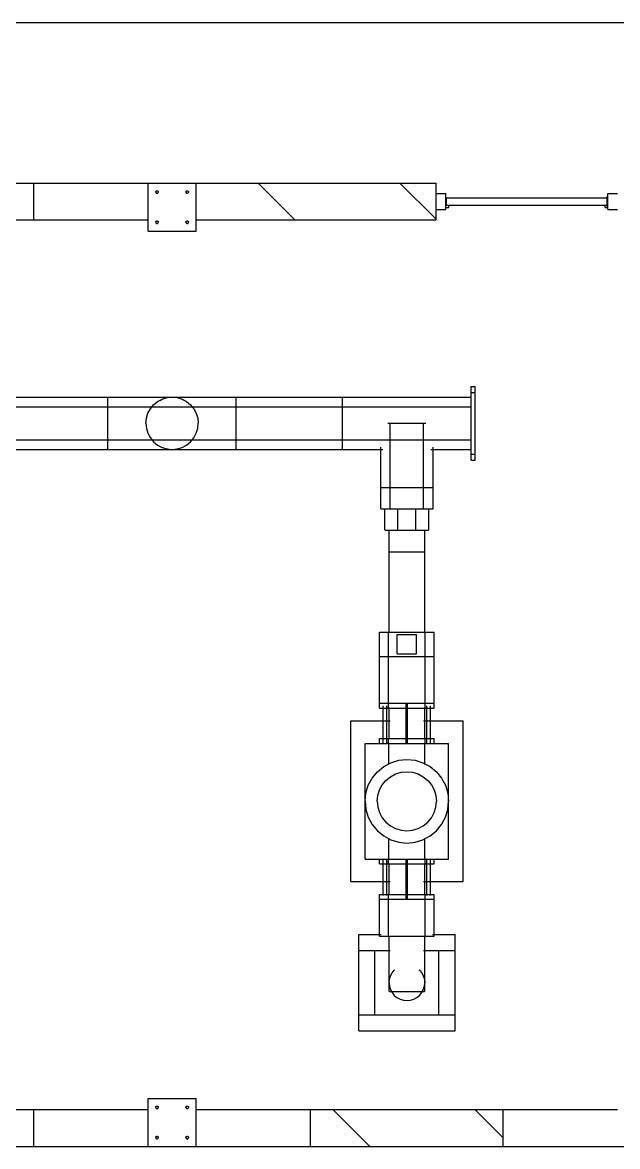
# Model space of a CAD drawing. Extents: x 1250 to 103750, y 1250 to 73000.
# Drawn here: x 62068 to 65775, y 20385 to 27385 of the extents above; entities that cross this region are included whole.
import ezdxf

# ---------------------------------------------------------------- set-up
doc = ezdxf.new("R2010")
doc.units = 0
for name, color, linetype in [('A-CUT', 1, 'CONTINUOUS'), ('A-HATCH', 3, 'CONTINUOUS'), ('A-VIS', 7, 'CONTINUOUS')]:
    doc.layers.add(name, color=color, linetype=linetype)

msp = doc.modelspace()

# ---------------------------------------------------------------- linework, layer by layer
at = {"layer": 'A-CUT'}
for p, q in [((57000, 26384.75), (64645, 26384.75)), ((62137.5, 26154.75), (62137.5, 26384.75)), ((62850, 26084.75), (62850, 26384.75)), ((62898, 26328.75), (62898.154, 26330.311)), ((62898, 26328.75), (62898.154, 26327.189)), ((62898.154, 26330.311), (62898.609, 26331.811)), ((62898.154, 26327.189), (62898.609, 26325.689)), ((62898.609, 26331.811), (62899.348, 26333.195)), ((62898.609, 26325.689), (62899.348, 26324.305)), ((62899.348, 26333.195), (62900.343, 26334.407)), ((62899.348, 26324.305), (62900.343, 26323.093)), ((62900.343, 26334.407), (62901.555, 26335.402)), ((62900.343, 26323.093), (62901.555, 26322.098)), ((62901.555, 26335.402), (62902.939, 26336.141)), ((62901.555, 26322.098), (62902.939, 26321.359)), ((62902.939, 26336.141), (62904.439, 26336.596)), ((62902.939, 26321.359), (62904.439, 26320.904)), ((62904.439, 26336.596), (62906, 26336.75)), ((62904.439, 26320.904), (62906, 26320.75)), ((62906, 26336.75), (62907.561, 26336.596)), ((62906, 26320.75), (62907.561, 26320.904)), ((62907.561, 26336.596), (62909.061, 26336.141)), ((62907.561, 26320.904), (62909.061, 26321.359)), ((62909.061, 26336.141), (62910.445, 26335.402)), ((62909.061, 26321.359), (62910.445, 26322.098)), ((62910.445, 26335.402), (62911.657, 26334.407)), ((62910.445, 26322.098), (62911.657, 26323.093)), ((62911.657, 26334.407), (62912.652, 26333.195)), ((62911.657, 26323.093), (62912.652, 26324.305)), ((62912.652, 26333.195), (62913.391, 26331.811)), ((62912.652, 26324.305), (62913.391, 26325.689)), ((62913.391, 26331.811), (62913.781, 26330.525)), ((62913.391, 26325.689), (62913.846, 26327.189)), ((62913.781, 26330.525), (62914, 26328.75)), ((62913.846, 26327.189), (62914, 26328.75)), ((63086, 26328.75), (63086.154, 26330.311)), ((63086, 26328.75), (63086.154, 26327.189)), ((63086.154, 26330.311), (63086.609, 26331.811)), ((63086.154, 26327.189), (63086.609, 26325.689)), ((63086.609, 26331.811), (63087.348, 26333.195)), ((63086.609, 26325.689), (63087.348, 26324.305)), ((63087.348, 26333.195), (63088.343, 26334.407)), ((63087.348, 26324.305), (63088.343, 26323.093)), ((63088.343, 26334.407), (63089.555, 26335.402)), ((63088.343, 26323.093), (63089.555, 26322.098)), ((63089.555, 26335.402), (63090.939, 26336.141)), ((63089.555, 26322.098), (63090.939, 26321.359)), ((63090.939, 26336.141), (63092.439, 26336.596)), ((63090.939, 26321.359), (63092.439, 26320.904)), ((63092.439, 26336.596), (63094, 26336.75)), ((63092.439, 26320.904), (63094, 26320.75)), ((63094, 26336.75), (63095.561, 26336.596)), ((63094, 26320.75), (63095.561, 26320.904)), ((63095.561, 26336.596), (63097.061, 26336.141)), ((63095.561, 26320.904), (63097.061, 26321.359)), ((63097.061, 26336.141), (63098.445, 26335.402)), ((63097.061, 26321.359), (63098.445, 26322.098)), ((63098.445, 26335.402), (63099.657, 26334.407)), ((63098.445, 26322.098), (63099.657, 26323.093)), ((63099.657, 26334.407), (63100.652, 26333.195)), ((63099.657, 26323.093), (63100.652, 26324.305)), ((63100.652, 26333.195), (63101.391, 26331.811)), ((63100.652, 26324.305), (63101.391, 26325.689)), ((63101.391, 26331.811), (63101.781, 26330.525)), ((63101.391, 26325.689), (63101.846, 26327.189)), ((63101.781, 26330.525), (63102, 26328.75)), ((63101.846, 26327.189), (63102, 26328.75)), ((63150, 26084.75), (63150, 26384.75)), ((64645, 26154.75), (64645, 26384.75)), ((64645, 26319.75), (64705, 26319.75)), ((64705, 26219.75), (64705, 26319.75)), ((64710, 26247.25), (64710, 26292.25)), ((64710, 26292.25), (65710, 26292.25)), ((64807, 26292.25), (64807, 26294.25)), ((64813, 26292.25), (64813, 26294.25)), ((65607, 26292.25), (65607, 26294.25)), ((65613, 26292.25), (65613, 26294.25)), ((65710, 26247.25), (65710, 26292.25)), ((65715, 26219.75), (65715, 26319.75)), ((65715, 26319.75), (65775, 26319.75)), ((64645, 26219.75), (64705, 26219.75)), ((64705, 26247.25), (65715, 26247.25)), ((64705, 26232.25), (64723, 26232.25)), ((64723, 26232.25), (64723, 26247.25)), ((64807, 26245.25), (64807, 26247.25)), ((64813, 26245.25), (64813, 26247.25)), ((65607, 26245.25), (65607, 26247.25)), ((65613, 26245.25), (65613, 26247.25)), ((65697, 26232.25), (65697, 26247.25)), ((65697, 26232.25), (65715, 26232.25)), ((65715, 26219.75), (65775, 26219.75)), ((60225, 26154.75), (62850, 26154.75)), ((62898, 26140.75), (62898.154, 26142.311)), ((62898, 26140.75), (62898.154, 26139.189)), ((62898.154, 26142.311), (62898.609, 26143.811)), ((62898.154, 26139.189), (62898.609, 26137.689)), ((62898.609, 26143.811), (62899.348, 26145.195)), ((62898.609, 26137.689), (62899.348, 26136.305)), ((62899.348, 26145.195), (62900.343, 26146.407)), ((62899.348, 26136.305), (62900.343, 26135.093)), ((62900.343, 26146.407), (62901.555, 26147.402)), ((62900.343, 26135.093), (62901.555, 26134.098)), ((62901.555, 26147.402), (62902.939, 26148.141)), ((62901.555, 26134.098), (62902.939, 26133.359)), ((62902.939, 26148.141), (62904.439, 26148.596)), ((62902.939, 26133.359), (62904.439, 26132.904)), ((62904.439, 26148.596), (62906, 26148.75)), ((62904.439, 26132.904), (62906, 26132.75)), ((62906, 26148.75), (62907.561, 26148.596)), ((62906, 26132.75), (62907.561, 26132.904)), ((62907.561, 26148.596), (62909.061, 26148.141)), ((62907.561, 26132.904), (62909.061, 26133.359)), ((62909.061, 26148.141), (62910.445, 26147.402)), ((62909.061, 26133.359), (62910.445, 26134.098)), ((62910.445, 26147.402), (62911.657, 26146.407)), ((62910.445, 26134.098), (62911.657, 26135.093)), ((62911.657, 26146.407), (62912.652, 26145.195)), ((62911.657, 26135.093), (62912.652, 26136.305)), ((62912.652, 26145.195), (62913.391, 26143.811)), ((62912.652, 26136.305), (62913.391, 26137.689)), ((62913.391, 26143.811), (62913.781, 26142.525)), ((62913.391, 26137.689), (62913.846, 26139.189)), ((62913.781, 26142.525), (62914, 26140.75)), ((62913.846, 26139.189), (62914, 26140.75)), ((63086, 26140.75), (63086.154, 26142.311)), ((63086, 26140.75), (63086.154, 26139.189)), ((63086.154, 26142.311), (63086.609, 26143.811)), ((63086.154, 26139.189), (63086.609, 26137.689)), ((63086.609, 26143.811), (63087.348, 26145.195)), ((63086.609, 26137.689), (63087.348, 26136.305)), ((63087.348, 26145.195), (63088.343, 26146.407)), ((63087.348, 26136.305), (63088.343, 26135.093)), ((63088.343, 26146.407), (63089.555, 26147.402)), ((63088.343, 26135.093), (63089.555, 26134.098)), ((63089.555, 26147.402), (63090.939, 26148.141)), ((63089.555, 26134.098), (63090.939, 26133.359)), ((63090.939, 26148.141), (63092.439, 26148.596)), ((63090.939, 26133.359), (63092.439, 26132.904)), ((63092.439, 26148.596), (63094, 26148.75)), ((63092.439, 26132.904), (63094, 26132.75)), ((63094, 26148.75), (63095.561, 26148.596)), ((63094, 26132.75), (63095.561, 26132.904)), ((63095.561, 26148.596), (63097.061, 26148.141)), ((63095.561, 26132.904), (63097.061, 26133.359)), ((63097.061, 26148.141), (63098.445, 26147.402)), ((63097.061, 26133.359), (63098.445, 26134.098)), ((63098.445, 26147.402), (63099.657, 26146.407)), ((63098.445, 26134.098), (63099.657, 26135.093)), ((63099.657, 26146.407), (63100.652, 26145.195)), ((63099.657, 26135.093), (63100.652, 26136.305)), ((63100.652, 26145.195), (63101.391, 26143.811)), ((63100.652, 26136.305), (63101.391, 26137.689)), ((63101.391, 26143.811), (63101.781, 26142.525)), ((63101.391, 26137.689), (63101.846, 26139.189)), ((63101.781, 26142.525), (63102, 26140.75)), ((63101.846, 26139.189), (63102, 26140.75)), ((63150, 26154.75), (64645, 26154.75)), ((62850, 26084.75), (63150, 26084.75)), ((64862.5, 24696.025), (64862.5, 25081.475)), ((64862.5, 25081.475), (64887, 25081.475)), ((64887, 24696.025), (64887, 25081.475)), ((57912.5, 24992.138), (64862.5, 24992.138)), ((62600, 24785.362), (62600, 24992.138)), ((62864.47, 24979.308), (62884.742, 25004.008)), ((62884.742, 25004.008), (62909.442, 25024.28)), ((62909.442, 25024.28), (62937.623, 25039.342)), ((62937.623, 25039.342), (62968.2, 25048.618)), ((62968.2, 25048.618), (63000, 25051.75)), ((63000, 25051.75), (63031.8, 25048.618)), ((63031.8, 25048.618), (63062.377, 25039.342)), ((63062.377, 25039.342), (63090.558, 25024.28)), ((63090.558, 25024.28), (63115.258, 25004.008)), ((63115.258, 25004.008), (63135.53, 24979.308)), ((63400, 24785.362), (63400, 24992.138)), ((64062.5, 24785.362), (64062.5, 24992.138)), ((62837, 24888.75), (62840.132, 24920.55)), ((62840.132, 24920.55), (62849.408, 24951.127)), ((62849.408, 24951.127), (62864.47, 24979.308)), ((63135.53, 24979.308), (63150.592, 24951.127)), ((63150.592, 24951.127), (63159.868, 24920.55)), ((63159.868, 24920.55), (63163, 24888.75)), ((62837, 24888.75), (62840.132, 24856.95)), ((62840.132, 24856.95), (62849.408, 24826.373)), ((63150.592, 24826.373), (63159.868, 24856.95)), ((63159.868, 24856.95), (63163, 24888.75)), ((64359.112, 24888.75), (64565.888, 24888.75)), ((64359.112, 24355.416), (64359.112, 24888.75)), ((64565.888, 24355.416), (64565.888, 24888.75)), ((57912.5, 24785.362), (64862.5, 24785.362)), ((62849.408, 24826.373), (62864.47, 24798.192)), ((62864.47, 24798.192), (62884.742, 24773.492)), ((63115.258, 24773.492), (63135.53, 24798.192)), ((63135.53, 24798.192), (63150.592, 24826.373)), ((62884.742, 24773.492), (62909.442, 24753.22)), ((62909.442, 24753.22), (62937.623, 24738.158)), ((62937.623, 24738.158), (62968.2, 24728.882)), ((62968.2, 24728.882), (63000, 24725.75)), ((63000, 24725.75), (63031.8, 24728.882)), ((63031.8, 24728.882), (63062.377, 24738.158)), ((63062.377, 24738.158), (63090.558, 24753.22)), ((63090.558, 24753.22), (63115.258, 24773.492)), ((64862.5, 24696.025), (64887, 24696.025)), ((64359.112, 24488.75), (64565.888, 24488.75)), ((64359.112, 24355.416), (64565.888, 24355.416)), ((64407.132, 24222.084), (64407.132, 24355.416)), ((64517.868, 24222.084), (64517.868, 24355.416)), ((64407.132, 24222.084), (64517.868, 24222.084)), ((64348.131, 23588.75), (64576.869, 23588.75)), ((64348.131, 23114.75), (64348.131, 23588.75)), ((64402.5, 23573.55), (64522.5, 23573.55)), ((64402.5, 23451.95), (64402.5, 23573.55)), ((64522.5, 23451.95), (64522.5, 23573.55)), ((64576.869, 23114.75), (64576.869, 23588.75)), ((64402.5, 23451.95), (64522.5, 23451.95)), ((64348.131, 23436.75), (64576.869, 23436.75)), ((64348.131, 23144.75), (64576.869, 23144.75)), ((64348.131, 23114.75), (64576.869, 23114.75)), ((64457.746, 22894.75), (64457.746, 23144.75)), ((64467.254, 22894.75), (64467.254, 23144.75)), ((64348.131, 22924.75), (64576.869, 22924.75)), ((64348.131, 22894.75), (64348.131, 22924.75)), ((64348.131, 22894.75), (64576.869, 22894.75)), ((64576.869, 22894.75), (64576.869, 22924.75)), ((64332.392, 22664.858), (64360.275, 22687.74)), ((64360.275, 22687.74), (64392.086, 22704.744)), ((64392.086, 22704.744), (64426.603, 22715.214)), ((64426.603, 22715.214), (64462.5, 22718.75)), ((64462.5, 22718.75), (64498.397, 22715.214)), ((64498.397, 22715.214), (64532.914, 22704.744)), ((64532.914, 22704.744), (64564.725, 22687.74)), ((64564.725, 22687.74), (64592.608, 22664.858)), ((64292.506, 22605.164), (64309.51, 22636.975)), ((64309.51, 22636.975), (64332.392, 22664.858)), ((64592.608, 22664.858), (64615.49, 22636.975)), ((64615.49, 22636.975), (64632.494, 22605.164)), ((64278.5, 22534.75), (64282.036, 22570.647)), ((64282.036, 22570.647), (64292.506, 22605.164)), ((64632.494, 22605.164), (64642.964, 22570.647)), ((64642.964, 22570.647), (64646.5, 22534.75)), ((64278.5, 22534.75), (64282.036, 22498.853)), ((64282.036, 22498.853), (64292.506, 22464.336)), ((64632.494, 22464.336), (64642.964, 22498.853)), ((64642.964, 22498.853), (64646.5, 22534.75)), ((64292.506, 22464.336), (64309.51, 22432.525)), ((64309.51, 22432.525), (64332.392, 22404.642)), ((64332.392, 22404.642), (64360.275, 22381.76)), ((64564.725, 22381.76), (64592.608, 22404.642)), ((64592.608, 22404.642), (64615.49, 22432.525)), ((64615.49, 22432.525), (64632.494, 22464.336)), ((64360.275, 22381.76), (64392.086, 22364.756)), ((64392.086, 22364.756), (64426.603, 22354.286)), ((64426.603, 22354.286), (64462.5, 22350.75)), ((64462.5, 22350.75), (64498.397, 22354.286)), ((64498.397, 22354.286), (64532.914, 22364.756)), ((64532.914, 22364.756), (64564.725, 22381.76)), ((64348.131, 22174.75), (64576.869, 22174.75)), ((64348.131, 22144.75), (64348.131, 22174.75)), ((64348.131, 22144.75), (64576.869, 22144.75)), ((64457.746, 21924.75), (64457.746, 22174.75)), ((64467.254, 21924.75), (64467.254, 22174.75)), ((64576.869, 22144.75), (64576.869, 22174.75)), ((64348.131, 21954.75), (64576.869, 21954.75)), ((64348.131, 21694.75), (64348.131, 21954.75)), ((64348.131, 21924.75), (64576.869, 21924.75)), ((64576.869, 21694.75), (64576.869, 21954.75)), ((64348.131, 21694.75), (64576.869, 21694.75)), ((62850, 20684.75), (63150, 20684.75)), ((62850, 20384.75), (62850, 20684.75)), ((63150, 20384.75), (63150, 20684.75)), ((60225, 20614.75), (62850, 20614.75)), ((62137.5, 20384.75), (62137.5, 20614.75)), ((62898, 20628.75), (62898.154, 20630.311)), ((62898, 20628.75), (62898.154, 20627.189)), ((62898.154, 20630.311), (62898.609, 20631.811)), ((62898.154, 20627.189), (62898.609, 20625.689)), ((62898.609, 20631.811), (62899.348, 20633.195)), ((62898.609, 20625.689), (62899.348, 20624.305)), ((62899.348, 20633.195), (62900.343, 20634.407)), ((62899.348, 20624.305), (62900.343, 20623.093)), ((62900.343, 20634.407), (62901.555, 20635.402)), ((62900.343, 20623.093), (62901.555, 20622.098)), ((62901.555, 20635.402), (62902.939, 20636.141)), ((62901.555, 20622.098), (62902.939, 20621.359)), ((62902.939, 20636.141), (62904.439, 20636.596)), ((62902.939, 20621.359), (62904.439, 20620.904)), ((62904.439, 20636.596), (62906, 20636.75)), ((62904.439, 20620.904), (62906, 20620.75)), ((62906, 20636.75), (62907.561, 20636.596)), ((62906, 20620.75), (62907.561, 20620.904)), ((62907.561, 20636.596), (62909.061, 20636.141)), ((62907.561, 20620.904), (62909.061, 20621.359)), ((62909.061, 20636.141), (62910.445, 20635.402)), ((62909.061, 20621.359), (62910.445, 20622.098)), ((62910.445, 20635.402), (62911.657, 20634.407)), ((62910.445, 20622.098), (62911.657, 20623.093)), ((62911.657, 20634.407), (62912.652, 20633.195)), ((62911.657, 20623.093), (62912.652, 20624.305)), ((62912.652, 20633.195), (62913.391, 20631.811)), ((62912.652, 20624.305), (62913.391, 20625.689)), ((62913.391, 20631.811), (62913.781, 20630.525)), ((62913.391, 20625.689), (62913.846, 20627.189)), ((62913.781, 20630.525), (62914, 20628.75)), ((62913.846, 20627.189), (62914, 20628.75)), ((63086, 20628.75), (63086.154, 20630.311)), ((63086, 20628.75), (63086.154, 20627.189)), ((63086.154, 20630.311), (63086.609, 20631.811)), ((63086.154, 20627.189), (63086.609, 20625.689)), ((63086.609, 20631.811), (63087.348, 20633.195)), ((63086.609, 20625.689), (63087.348, 20624.305)), ((63087.348, 20633.195), (63088.343, 20634.407)), ((63087.348, 20624.305), (63088.343, 20623.093)), ((63088.343, 20634.407), (63089.555, 20635.402)), ((63088.343, 20623.093), (63089.555, 20622.098)), ((63089.555, 20635.402), (63090.939, 20636.141)), ((63089.555, 20622.098), (63090.939, 20621.359)), ((63090.939, 20636.141), (63092.439, 20636.596)), ((63090.939, 20621.359), (63092.439, 20620.904)), ((63092.439, 20636.596), (63094, 20636.75)), ((63092.439, 20620.904), (63094, 20620.75)), ((63094, 20636.75), (63095.561, 20636.596)), ((63094, 20620.75), (63095.561, 20620.904)), ((63095.561, 20636.596), (63097.061, 20636.141)), ((63095.561, 20620.904), (63097.061, 20621.359)), ((63097.061, 20636.141), (63098.445, 20635.402)), ((63097.061, 20621.359), (63098.445, 20622.098)), ((63098.445, 20635.402), (63099.657, 20634.407)), ((63098.445, 20622.098), (63099.657, 20623.093)), ((63099.657, 20634.407), (63100.652, 20633.195)), ((63099.657, 20623.093), (63100.652, 20624.305)), ((63100.652, 20633.195), (63101.391, 20631.811)), ((63100.652, 20624.305), (63101.391, 20625.689)), ((63101.391, 20631.811), (63101.781, 20630.525)), ((63101.391, 20625.689), (63101.846, 20627.189)), ((63101.781, 20630.525), (63102, 20628.75)), ((63101.846, 20627.189), (63102, 20628.75)), ((63150, 20614.75), (65775, 20614.75)), ((63862.5, 20384.75), (63862.5, 20614.75)), ((65062.5, 20384.75), (65062.5, 20614.75)), ((62898, 20440.75), (62898.154, 20442.311)), ((62898, 20440.75), (62898.154, 20439.189)), ((62898.154, 20442.311), (62898.609, 20443.811)), ((62898.609, 20443.811), (62899.348, 20445.195)), ((62899.348, 20445.195), (62900.343, 20446.407)), ((62900.343, 20446.407), (62901.555, 20447.402)), ((62901.555, 20447.402), (62902.939, 20448.141)), ((62902.939, 20448.141), (62904.439, 20448.596)), ((62904.439, 20448.596), (62906, 20448.75)), ((62906, 20448.75), (62907.561, 20448.596)), ((62907.561, 20448.596), (62909.061, 20448.141)), ((62909.061, 20448.141), (62910.445, 20447.402)), ((62910.445, 20447.402), (62911.657, 20446.407)), ((62911.657, 20446.407), (62912.652, 20445.195)), ((62912.652, 20445.195), (62913.391, 20443.811)), ((62913.391, 20443.811), (62913.781, 20442.525)), ((62913.781, 20442.525), (62914, 20440.75)), ((62913.846, 20439.189), (62914, 20440.75)), ((63086, 20440.75), (63086.154, 20442.311)), ((63086, 20440.75), (63086.154, 20439.189)), ((63086.154, 20442.311), (63086.609, 20443.811)), ((63086.609, 20443.811), (63087.348, 20445.195)), ((63087.348, 20445.195), (63088.343, 20446.407)), ((63088.343, 20446.407), (63089.555, 20447.402)), ((63089.555, 20447.402), (63090.939, 20448.141)), ((63090.939, 20448.141), (63092.439, 20448.596)), ((63092.439, 20448.596), (63094, 20448.75)), ((63094, 20448.75), (63095.561, 20448.596)), ((63095.561, 20448.596), (63097.061, 20448.141)), ((63097.061, 20448.141), (63098.445, 20447.402)), ((63098.445, 20447.402), (63099.657, 20446.407)), ((63099.657, 20446.407), (63100.652, 20445.195)), ((63100.652, 20445.195), (63101.391, 20443.811)), ((63101.391, 20443.811), (63101.781, 20442.525)), ((63101.781, 20442.525), (63102, 20440.75)), ((63101.846, 20439.189), (63102, 20440.75)), ((57000, 20384.75), (69000, 20384.75)), ((62898.154, 20439.189), (62898.609, 20437.689)), ((62898.609, 20437.689), (62899.348, 20436.305)), ((62899.348, 20436.305), (62900.343, 20435.093)), ((62900.343, 20435.093), (62901.555, 20434.098)), ((62901.555, 20434.098), (62902.939, 20433.359)), ((62902.939, 20433.359), (62904.439, 20432.904)), ((62904.439, 20432.904), (62906, 20432.75)), ((62906, 20432.75), (62907.561, 20432.904)), ((62907.561, 20432.904), (62909.061, 20433.359)), ((62909.061, 20433.359), (62910.445, 20434.098)), ((62910.445, 20434.098), (62911.657, 20435.093)), ((62911.657, 20435.093), (62912.652, 20436.305)), ((62912.652, 20436.305), (62913.391, 20437.689)), ((62913.391, 20437.689), (62913.846, 20439.189)), ((63086.154, 20439.189), (63086.609, 20437.689)), ((63086.609, 20437.689), (63087.348, 20436.305)), ((63087.348, 20436.305), (63088.343, 20435.093)), ((63088.343, 20435.093), (63089.555, 20434.098)), ((63089.555, 20434.098), (63090.939, 20433.359)), ((63090.939, 20433.359), (63092.439, 20432.904)), ((63092.439, 20432.904), (63094, 20432.75)), ((63094, 20432.75), (63095.561, 20432.904)), ((63095.561, 20432.904), (63097.061, 20433.359)), ((63097.061, 20433.359), (63098.445, 20434.098)), ((63098.445, 20434.098), (63099.657, 20435.093)), ((63099.657, 20435.093), (63100.652, 20436.305)), ((63100.652, 20436.305), (63101.391, 20437.689)), ((63101.391, 20437.689), (63101.846, 20439.189))]:
    msp.add_line(p, q, dxfattribs=at)
at = {"layer": 'A-HATCH'}
for p, q in [((63765.534, 26154.75), (63535.534, 26384.75)), ((64645, 26159.167), (64419.417, 26384.75)), ((64232.233, 20384.75), (64002.233, 20614.75)), ((65062.5, 20438.367), (64886.117, 20614.75))]:
    msp.add_line(p, q, dxfattribs=at)
at = {"layer": 'A-VIS'}
for p, q in [((55500, 27384.75), (70500, 27384.75)), ((57000, 26384.75), (64645, 26384.75)), ((62137.5, 26372.28), (62137.5, 26384.75)), ((62850, 26372.262), (62850, 26384.75)), ((63150, 26372.262), (63150, 26384.75)), ((64645, 26306.646), (64645, 26384.75)), ((64645, 26319.75), (64705, 26319.75)), ((64705, 26287.896), (64705, 26319.75)), ((64710, 26278.504), (64710, 26292.25)), ((64710, 26292.25), (65710, 26292.25)), ((65710, 26237.75), (65710, 26301.75)), ((65715, 26219.75), (65715, 26319.75)), ((65715, 26319.75), (65775, 26319.75)), ((64645, 26154.75), (64645, 26231.646)), ((64645, 26219.75), (64705, 26219.75)), ((64705, 26219.75), (64705, 26231.646)), ((64706.23, 26232.25), (64723, 26232.25)), ((64715.652, 26247.25), (65715, 26247.25)), ((64723, 26232.25), (64723, 26247.25)), ((65697, 26232.25), (65697, 26247.25)), ((65697, 26232.25), (65715, 26232.25)), ((65715, 26219.75), (65775, 26219.75)), ((60225, 26154.75), (62850, 26154.75)), ((62137.5, 26154.75), (62137.5, 26165.998)), ((62850, 26084.75), (62850, 26156.637)), ((63150, 26084.75), (63150, 26166.012)), ((63150, 26154.75), (64645, 26154.75)), ((62850, 26084.75), (63150, 26084.75)), ((64862.5, 24992.138), (64862.5, 25118.75)), ((64862.5, 25118.75), (64887, 25118.75)), ((64887, 24658.75), (64887, 25118.75)), ((57937.512, 25051.75), (64862.5, 25051.75)), ((62600, 24992.138), (62600, 25051.75)), ((62923.175, 25031.62), (62934.348, 25037.592)), ((62943.087, 25041), (62968.2, 25048.618)), ((62968.2, 25048.618), (63000, 25051.75)), ((63000, 25051.75), (63031.8, 25048.618)), ((63031.8, 25048.618), (63056.913, 25041)), ((63065.652, 25037.592), (63076.825, 25031.62)), ((63400, 24992.138), (63400, 25051.75)), ((64062.5, 24992.138), (64062.5, 25051.75)), ((64343.678, 24888.75), (64359.112, 24888.75)), ((64565.888, 24888.75), (64581.322, 24888.75)), ((62600, 24725.75), (62600, 24785.362)), ((63400, 24725.75), (63400, 24785.362)), ((64062.5, 24725.75), (64062.5, 24785.362)), ((64862.5, 24658.75), (64862.5, 24785.362)), ((61687.464, 24725.75), (64312.464, 24725.75)), ((62932.311, 24740.997), (62937.623, 24738.158)), ((62937.623, 24738.158), (62968.2, 24728.882)), ((62968.2, 24728.882), (63000, 24725.75)), ((63000, 24725.75), (63031.8, 24728.882)), ((63031.8, 24728.882), (63062.377, 24738.158)), ((63062.377, 24738.158), (63067.689, 24740.997)), ((64299.5, 24355.416), (64299.5, 24740.967)), ((64612.464, 24725.75), (64862.5, 24725.75)), ((64625.5, 24355.416), (64625.5, 24740.967)), ((64862.5, 24658.75), (64887, 24658.75)), ((64299.5, 24488.75), (64359.112, 24488.75)), ((64565.888, 24488.75), (64625.5, 24488.75)), ((64299.5, 24355.416), (64407.132, 24355.416)), ((64325.5, 24222.084), (64325.5, 24355.416)), ((64517.868, 24355.416), (64625.5, 24355.416)), ((64599.5, 24222.084), (64599.5, 24355.416)), ((64328.132, 24222.084), (64596.868, 24222.084)), ((64351.5, 23588.75), (64351.5, 24222.084)), ((64573.5, 23588.75), (64573.5, 24222.084)), ((64353.633, 24088.75), (64571.367, 24088.75)), ((64292.5, 23588.75), (64632.5, 23588.75)), ((64292.5, 23114.75), (64292.5, 23588.75)), ((64402.5, 23573.55), (64522.5, 23573.55)), ((64402.5, 23451.95), (64402.5, 23573.55)), ((64522.5, 23451.95), (64522.5, 23573.55)), ((64632.5, 23114.75), (64632.5, 23588.75)), ((64402.5, 23451.95), (64522.5, 23451.95)), ((64292.5, 23436.75), (64348.131, 23436.75)), ((64576.869, 23436.75), (64632.5, 23436.75)), ((64292.5, 23144.75), (64348.131, 23144.75)), ((64292.5, 23114.75), (64359.365, 23114.75)), ((64314.5, 22894.75), (64314.5, 23128.51)), ((64338.5, 22894.75), (64338.5, 23128.51)), ((64351.5, 22922.275), (64351.5, 23119.106)), ((64565.635, 23114.75), (64632.5, 23114.75)), ((64573.5, 22922.275), (64573.5, 23119.106)), ((64576.869, 23144.75), (64632.5, 23144.75)), ((64586.5, 22894.75), (64586.5, 23128.51)), ((64610.5, 22894.75), (64610.5, 23128.51)), ((64112.5, 23034.75), (64359.359, 23034.75)), ((64112.5, 22034.75), (64112.5, 23034.75)), ((64565.641, 23034.75), (64812.5, 23034.75)), ((64812.5, 22034.75), (64812.5, 23034.75)), ((64202.5, 22894.75), (64722.5, 22894.75)), ((64202.5, 22174.75), (64202.5, 22894.75)), ((64292.5, 22924.75), (64359.365, 22924.75)), ((64292.5, 22894.75), (64292.5, 22924.75)), ((64350.5, 22762.855), (64350.5, 22894.129)), ((64565.635, 22924.75), (64632.5, 22924.75)), ((64574.5, 22762.855), (64574.5, 22894.129)), ((64632.5, 22894.75), (64632.5, 22924.75)), ((64722.5, 22174.75), (64722.5, 22894.75)), ((64278.652, 22718.598), (64318.052, 22750.932)), ((64318.052, 22750.932), (64363.002, 22774.959)), ((64363.002, 22774.959), (64411.777, 22789.754)), ((64411.777, 22789.754), (64462.5, 22794.75)), ((64462.5, 22794.75), (64513.223, 22789.754)), ((64513.223, 22789.754), (64561.998, 22774.959)), ((64561.998, 22774.959), (64606.948, 22750.932)), ((64606.948, 22750.932), (64646.348, 22718.598)), ((64246.318, 22679.198), (64278.652, 22718.598)), ((64332.392, 22664.858), (64360.275, 22687.74)), ((64360.275, 22687.74), (64392.086, 22704.744)), ((64392.086, 22704.744), (64426.603, 22715.214)), ((64426.603, 22715.214), (64462.5, 22718.75)), ((64462.5, 22718.75), (64498.397, 22715.214)), ((64498.397, 22715.214), (64532.914, 22704.744)), ((64532.914, 22704.744), (64564.725, 22687.74)), ((64564.725, 22687.74), (64592.608, 22664.858)), ((64646.348, 22718.598), (64678.682, 22679.198)), ((64207.496, 22585.473), (64222.291, 22634.248)), ((64222.291, 22634.248), (64246.318, 22679.198)), ((64292.506, 22605.164), (64309.51, 22636.975)), ((64309.51, 22636.975), (64332.392, 22664.858)), ((64592.608, 22664.858), (64615.49, 22636.975)), ((64615.49, 22636.975), (64632.494, 22605.164)), ((64678.682, 22679.198), (64702.709, 22634.248)), ((64702.709, 22634.248), (64717.504, 22585.473)), ((64202.5, 22534.75), (64207.496, 22585.473)), ((64278.5, 22534.75), (64282.036, 22570.647)), ((64282.036, 22570.647), (64292.506, 22605.164)), ((64632.494, 22605.164), (64642.964, 22570.647)), ((64642.964, 22570.647), (64646.5, 22534.75)), ((64717.504, 22585.473), (64722.5, 22534.75)), ((64202.5, 22534.75), (64207.496, 22484.027)), ((64207.496, 22484.027), (64222.291, 22435.252)), ((64278.5, 22534.75), (64282.036, 22498.853)), ((64282.036, 22498.853), (64292.506, 22464.336)), ((64632.494, 22464.336), (64642.964, 22498.853)), ((64642.964, 22498.853), (64646.5, 22534.75)), ((64702.709, 22435.252), (64717.504, 22484.027)), ((64717.504, 22484.027), (64722.5, 22534.75)), ((64222.291, 22435.252), (64246.318, 22390.302)), ((64292.506, 22464.336), (64309.51, 22432.525)), ((64309.51, 22432.525), (64332.392, 22404.642)), ((64332.392, 22404.642), (64360.275, 22381.76)), ((64564.725, 22381.76), (64592.608, 22404.642)), ((64592.608, 22404.642), (64615.49, 22432.525)), ((64615.49, 22432.525), (64632.494, 22464.336)), ((64678.682, 22390.302), (64702.709, 22435.252)), ((64246.318, 22390.302), (64278.652, 22350.902)), ((64278.652, 22350.902), (64318.052, 22318.568)), ((64360.275, 22381.76), (64392.086, 22364.756)), ((64392.086, 22364.756), (64426.603, 22354.286)), ((64426.603, 22354.286), (64462.5, 22350.75)), ((64462.5, 22350.75), (64498.397, 22354.286)), ((64498.397, 22354.286), (64532.914, 22364.756)), ((64532.914, 22364.756), (64564.725, 22381.76)), ((64606.948, 22318.568), (64646.348, 22350.902)), ((64646.348, 22350.902), (64678.682, 22390.302)), ((64318.052, 22318.568), (64363.002, 22294.541)), ((64350.5, 22174.75), (64350.5, 22303.504)), ((64363.002, 22294.541), (64411.777, 22279.746)), ((64411.777, 22279.746), (64462.5, 22274.75)), ((64462.5, 22274.75), (64513.223, 22279.746)), ((64513.223, 22279.746), (64561.998, 22294.541)), ((64561.998, 22294.541), (64606.948, 22318.568)), ((64574.5, 22174.75), (64574.5, 22303.504)), ((64202.5, 22174.75), (64722.5, 22174.75)), ((64292.5, 22144.75), (64292.5, 22174.75)), ((64292.5, 22144.75), (64349.973, 22144.75)), ((64314.5, 21947.283), (64314.5, 22174.75)), ((64338.5, 21947.283), (64338.5, 22174.75)), ((64351.5, 21956.615), (64351.5, 22144.115)), ((64573.5, 21956.615), (64573.5, 22144.115)), ((64575.027, 22144.75), (64632.5, 22144.75)), ((64586.5, 21947.283), (64586.5, 22174.75)), ((64610.5, 21947.283), (64610.5, 22174.75)), ((64632.5, 22144.75), (64632.5, 22174.75)), ((64112.5, 22034.75), (64359.359, 22034.75)), ((64565.641, 22034.75), (64812.5, 22034.75)), ((64292.5, 21954.75), (64349.973, 21954.75)), ((64292.5, 21694.75), (64292.5, 21954.75)), ((64292.5, 21924.75), (64348.131, 21924.75)), ((64575.027, 21954.75), (64632.5, 21954.75)), ((64576.869, 21924.75), (64632.5, 21924.75)), ((64632.5, 21694.75), (64632.5, 21954.75)), ((64162.5, 21704.75), (64303.088, 21704.75)), ((64162.5, 21104.75), (64162.5, 21704.75)), ((64621.838, 21704.75), (64762.5, 21704.75)), ((64762.5, 21104.75), (64762.5, 21704.75)), ((64292.5, 21694.75), (64632.5, 21694.75)), ((64351.5, 21349.25), (64351.5, 21694.13)), ((64573.5, 21349.25), (64573.5, 21694.13)), ((64162.5, 21604.75), (64359.338, 21604.75)), ((64262.5, 21204.75), (64262.5, 21604.75)), ((64565.588, 21604.75), (64762.5, 21604.75)), ((64662.5, 21204.75), (64662.5, 21604.75)), ((64351.5, 21404.75), (64353.633, 21426.405)), ((64353.633, 21426.405), (64359.949, 21447.228)), ((64359.949, 21447.228), (64370.207, 21466.418)), ((64370.207, 21466.418), (64384.011, 21483.239)), ((64384.011, 21483.239), (64387.494, 21486.097)), ((64537.506, 21486.097), (64540.989, 21483.239)), ((64540.989, 21483.239), (64554.793, 21466.418)), ((64554.793, 21466.418), (64565.051, 21447.228)), ((64565.051, 21447.228), (64571.367, 21426.405)), ((64571.367, 21426.405), (64573.5, 21404.75)), ((64351.5, 21404.75), (64353.633, 21383.095)), ((64353.633, 21383.095), (64359.949, 21362.272)), ((64359.949, 21362.272), (64370.207, 21343.082)), ((64554.793, 21343.082), (64565.051, 21362.272)), ((64565.051, 21362.272), (64571.367, 21383.095)), ((64571.367, 21383.095), (64573.5, 21404.75)), ((64353.633, 21349.25), (64571.367, 21349.25)), ((64370.207, 21343.082), (64384.011, 21326.261)), ((64384.011, 21326.261), (64400.832, 21312.457)), ((64400.832, 21312.457), (64420.022, 21302.199)), ((64420.022, 21302.199), (64440.845, 21295.883)), ((64440.845, 21295.883), (64462.5, 21293.75)), ((64462.5, 21293.75), (64484.155, 21295.883)), ((64484.155, 21295.883), (64504.978, 21302.199)), ((64504.978, 21302.199), (64524.168, 21312.457)), ((64524.168, 21312.457), (64540.989, 21326.261)), ((64540.989, 21326.261), (64554.793, 21343.082)), ((64162.5, 21204.75), (64762.5, 21204.75)), ((64162.5, 21104.75), (64762.5, 21104.75)), ((62850, 20684.75), (63150, 20684.75)), ((62850, 20616.012), (62850, 20684.75)), ((63150, 20606.592), (63150, 20684.75)), ((60225, 20614.75), (62849.963, 20614.75)), ((62137.5, 20606.592), (62137.5, 20614.75)), ((63150, 20614.75), (65774.963, 20614.75)), ((63862.5, 20606.592), (63862.5, 20614.75)), ((65062.5, 20606.592), (65062.5, 20614.75)), ((57000, 20384.75), (69000, 20384.75)), ((62137.5, 20384.75), (62137.5, 20390.967)), ((62850, 20384.75), (62850, 20391.012)), ((63150, 20384.75), (63150, 20391.012)), ((63862.5, 20384.75), (63862.5, 20390.967)), ((65062.5, 20384.75), (65062.5, 20390.967))]:
    msp.add_line(p, q, dxfattribs=at)

doc.saveas('drawing.dxf')
